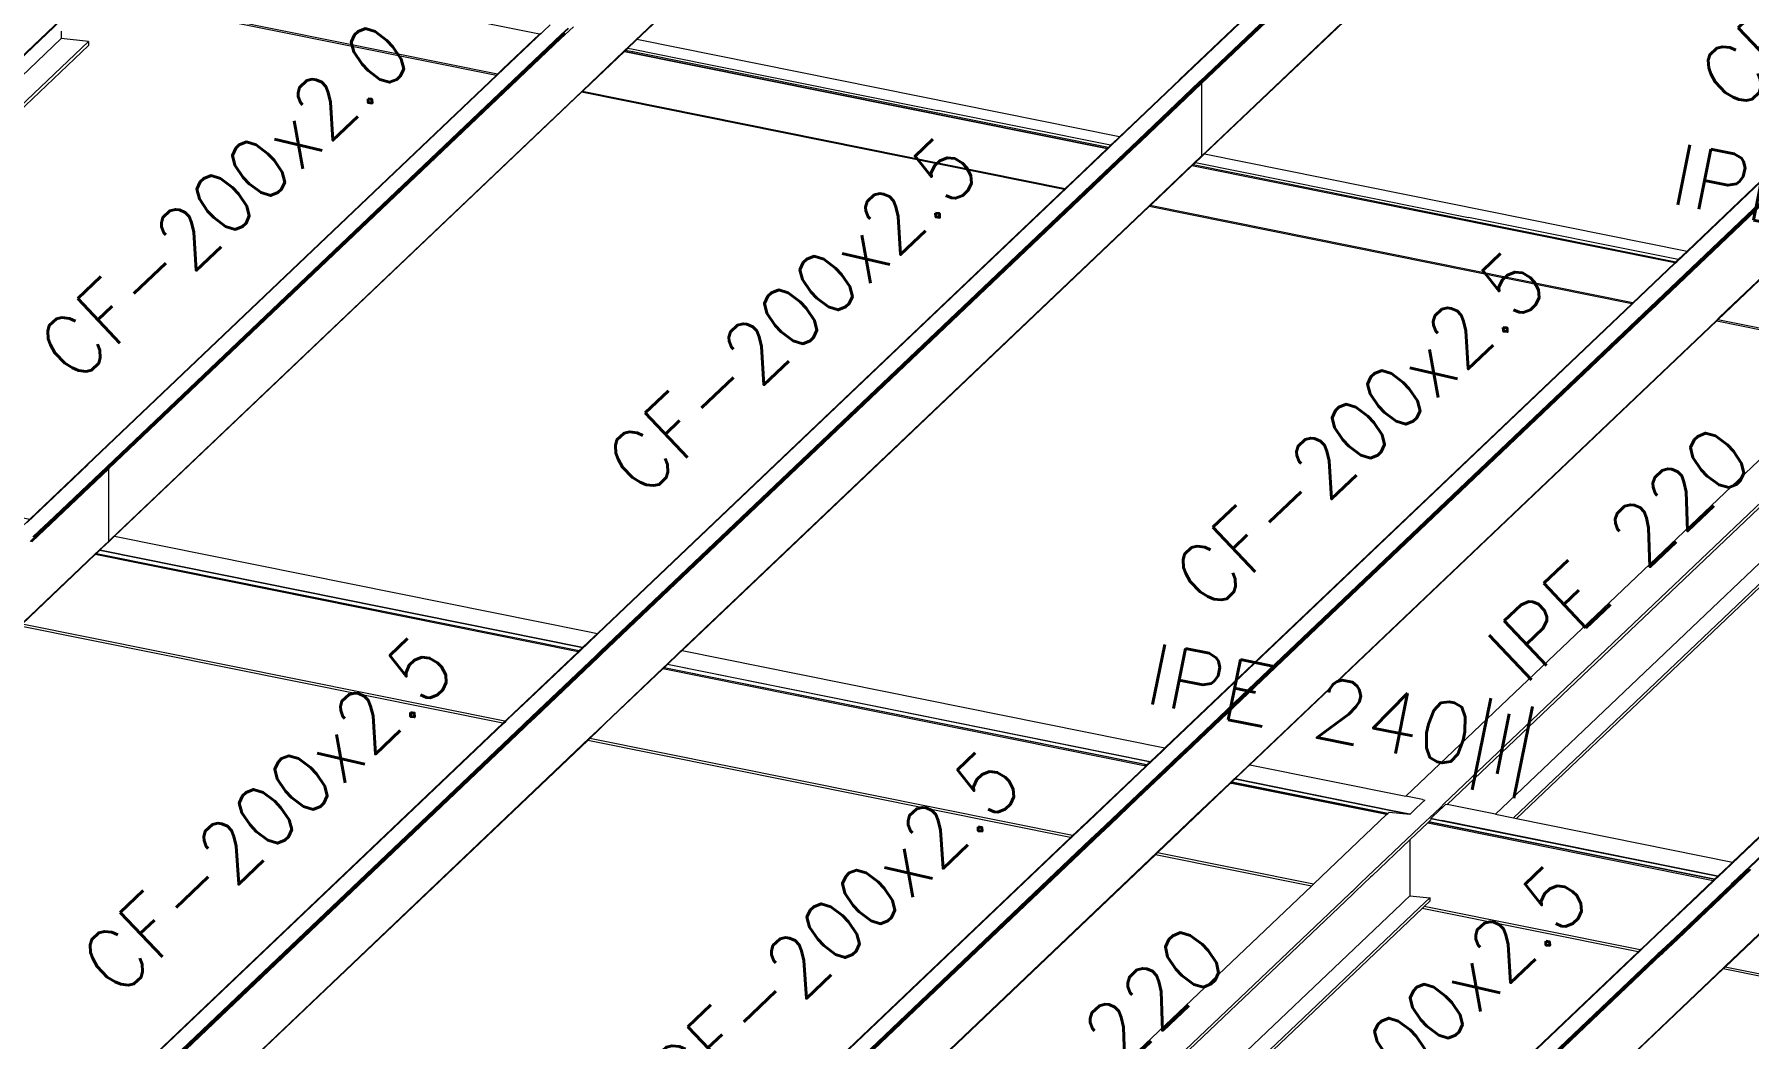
# Model space of a CAD drawing. Header units: millimetres. Extents: x 0 to 42, y 0 to 29.7.
# Drawn here: x 25.276 to 29.563, y 21.444 to 23.956 of the extents above; entities that cross this region are included whole.
import ezdxf
from ezdxf.enums import TextEntityAlignment as Align

# ---------------------------------------------------------------- set-up
doc = ezdxf.new("R2010")
doc.units = ezdxf.units.MM
doc.layers.add('BARRAS_DE_ACERO', color=7, linetype='Continuous', lineweight=9)
doc.layers.add('REFERENCIA_DE_LAS_BARRAS', color=2, linetype='Continuous', lineweight=9)
doc.styles.add('CYPETXT', font='romans__.ttf', dxfattribs={"height": 0.2})

msp = doc.modelspace()

# ---------------------------------------------------------------- linework, layer by layer
at = {"layer": 'BARRAS_DE_ACERO'}
for p, q in [((27.84387, 24.95327), (26.77879, 23.94032)), ((26.77991, 23.94009), (27.84822, 24.95613)), ((27.84015, 24.94803), (26.78289, 23.94252)), ((28.14181, 23.84229), (29.04854, 24.70464)), ((28.19196, 23.83693), (29.09458, 24.69537)), ((28.19334, 23.83586), (29.09665, 24.69495)), ((28.19427, 23.83438), (29.09869, 24.69454)), ((28.1946, 23.83271), (29.10042, 24.69419)), ((29.25803, 24.66244), (28.1946, 23.65106)), ((29.25915, 24.66221), (28.20189, 23.6567)), ((28.20225, 23.65663), (29.2595, 24.66214)), ((30.49621, 24.44567), (29.56118, 23.55641)), ((29.55954, 23.55625), (30.46649, 24.41882)), ((25.42758, 24.07163), (24.22577, 22.92862)), ((26.43421, 23.85597), (25.41674, 24.0609)), ((25.4941, 24.04229), (26.43158, 23.85347)), ((25.34348, 23.99122), (24.24674, 22.94816)), ((26.44901, 23.86813), (26.56549, 23.9789)), ((26.59244, 23.94473), (26.6238, 23.97456)), ((26.61046, 23.97066), (26.59363, 23.95465)), ((24.28715, 22.94002), (25.34348, 23.94465)), ((24.35797, 22.92575), (25.41143, 23.92765)), ((25.34348, 23.963), (25.34348, 23.94465)), ((25.41143, 23.93782), (25.41143, 23.92765)), ((25.45763, 22.87426), (26.59363, 23.95465)), ((26.45203, 23.87238), (26.53934, 23.95543)), ((26.53934, 23.95543), (26.54244, 23.95836)), ((26.55998, 23.9182), (26.59748, 23.95387)), ((26.59277, 23.95179), (26.5954, 23.95429)), ((26.59748, 23.95387), (26.60214, 23.9583)), ((26.60346, 23.95721), (26.60165, 23.95549)), ((26.7757, 23.93738), (26.75005, 23.91299)), ((26.75132, 23.9129), (26.75997, 23.92113)), ((26.75461, 23.91562), (26.76034, 23.92107)), ((26.77682, 23.93715), (26.75997, 23.92113)), ((26.76034, 23.92107), (26.77716, 23.93708)), ((26.76034, 23.92107), (26.77342, 23.91844)), ((26.77571, 23.93739), (26.7757, 23.93738)), ((26.77571, 23.93739), (26.77632, 23.93797)), ((26.77632, 23.93797), (26.77879, 23.94032)), ((26.77682, 23.93715), (26.77683, 23.93716)), ((26.77696, 23.93729), (26.77683, 23.93716)), ((26.77696, 23.93729), (26.77757, 23.93787)), ((26.77717, 23.93708), (26.77716, 23.93708)), ((26.77718, 23.93709), (26.77717, 23.93708)), ((26.78026, 23.94002), (26.77718, 23.93709)), ((26.77991, 23.94009), (26.77757, 23.93787)), ((27.98988, 23.6994), (26.78289, 23.94252)), ((26.55998, 23.9182), (26.50966, 23.87034)), ((26.75005, 23.91299), (26.64652, 23.81451)), ((26.64993, 23.81607), (26.75152, 23.91268)), ((26.75132, 23.9129), (26.66014, 23.82618)), ((26.75152, 23.91268), (26.75461, 23.91562)), ((26.75164, 23.91267), (27.95854, 23.66959)), ((26.75461, 23.91562), (26.77213, 23.91209)), ((26.77303, 23.91192), (26.77213, 23.91209)), ((26.77676, 23.91116), (26.77303, 23.91192)), ((26.77342, 23.91844), (26.95441, 23.88198)), ((27.96162, 23.67252), (26.77676, 23.91116)), ((26.95441, 23.88198), (27.53506, 23.76504)), ((25.4061, 22.87818), (26.43158, 23.85347)), ((25.40749, 22.87897), (26.43205, 23.85338)), ((25.40913, 22.87913), (26.43326, 23.85314)), ((26.48137, 23.84345), (25.46066, 22.8727)), ((25.46159, 22.87122), (26.48341, 23.84304)), ((26.43158, 23.85347), (26.43421, 23.85597)), ((26.44813, 23.86867), (26.43205, 23.85338)), ((26.44901, 23.86813), (26.43326, 23.85314)), ((26.44784, 23.86893), (26.43421, 23.85597)), ((26.44784, 23.86893), (26.44785, 23.86894)), ((26.44813, 23.86867), (26.44978, 23.87024)), ((26.45203, 23.87238), (26.44978, 23.87024)), ((26.49068, 23.85229), (26.48137, 23.84345)), ((26.51169, 23.86993), (26.48341, 23.84304)), ((26.49068, 23.85229), (26.50966, 23.87034)), ((28.19322, 23.83573), (27.90337, 23.56005)), ((27.90762, 23.56676), (28.19022, 23.83553)), ((28.14049, 23.84206), (27.98469, 23.69388)), ((28.14231, 23.84224), (27.98546, 23.69307)), ((28.13809, 23.84036), (27.98988, 23.6994)), ((28.18986, 23.83746), (28.03512, 23.69029)), ((28.14018, 23.84213), (28.13879, 23.84134)), ((28.13895, 23.84118), (28.14049, 23.84206)), ((28.14181, 23.84229), (28.14018, 23.84213)), ((28.19032, 23.83742), (28.18986, 23.83746)), ((28.19168, 23.83692), (28.19322, 23.83573)), ((28.19334, 23.83586), (28.19196, 23.83693)), ((28.19322, 23.83573), (28.19426, 23.83409)), ((28.19427, 23.83438), (28.19334, 23.83586)), ((26.64652, 23.81451), (25.46722, 22.69294)), ((26.64387, 23.81071), (25.47649, 22.70046)), ((26.64958, 23.81614), (26.64387, 23.81071)), ((26.64424, 23.81065), (26.64407, 23.81049)), ((26.64424, 23.81065), (26.64685, 23.81314)), ((27.85123, 23.56754), (26.64424, 23.81065)), ((26.64959, 23.81615), (26.64958, 23.81614)), ((26.64959, 23.81615), (26.64969, 23.81625)), ((26.64969, 23.81625), (26.66014, 23.82618)), ((28.19426, 23.83409), (28.03905, 23.68648)), ((28.04359, 23.68859), (28.19462, 23.83223)), ((28.19426, 23.83409), (28.1946, 23.83233)), ((28.1946, 23.83271), (28.19427, 23.83438)), ((28.1946, 23.83233), (28.1946, 23.83271)), ((28.1946, 23.83233), (28.19462, 23.83223)), ((28.19462, 23.83223), (28.19462, 23.65817)), ((27.95904, 23.66949), (26.68437, 22.45721)), ((28.03512, 23.69029), (26.87428, 22.58627)), ((27.8795, 23.59442), (27.95852, 23.66957)), ((27.91353, 23.56709), (28.03905, 23.68648)), ((27.95854, 23.66959), (27.95852, 23.66957)), ((27.96162, 23.67252), (27.95854, 23.66959)), ((27.96212, 23.67242), (27.95904, 23.66949)), ((27.96038, 23.66922), (27.96767, 23.67616)), ((27.96212, 23.67242), (27.96741, 23.67745)), ((27.96763, 23.67766), (27.96741, 23.67745)), ((27.96763, 23.67766), (27.96785, 23.67786)), ((27.98545, 23.69306), (27.96767, 23.67616)), ((27.96785, 23.67786), (27.98468, 23.69387)), ((27.98417, 23.69397), (27.98988, 23.6994)), ((27.98468, 23.69387), (27.98469, 23.69388)), ((27.98545, 23.69306), (27.98546, 23.69307)), ((28.02105, 23.66714), (28.04359, 23.68859)), ((28.19252, 23.64953), (28.06434, 23.52763)), ((28.17064, 23.62683), (28.06907, 23.53024)), ((28.17041, 23.62707), (28.15074, 23.60837)), ((28.17512, 23.63155), (28.17041, 23.62707)), ((28.17066, 23.62685), (28.17064, 23.62683)), ((28.17375, 23.62979), (28.17066, 23.62685)), ((28.17375, 23.62979), (28.17948, 23.63524)), ((28.19252, 23.64953), (28.19462, 23.65153)), ((28.19264, 23.64776), (28.19307, 23.64817)), ((28.19322, 23.64831), (28.19307, 23.64817)), ((28.19322, 23.64831), (28.19376, 23.64906)), ((28.20225, 23.65663), (28.19334, 23.64816)), ((28.19426, 23.64975), (28.19376, 23.64906)), ((28.19426, 23.64975), (28.19432, 23.65003)), ((28.19432, 23.65003), (28.1946, 23.65143)), ((28.19462, 23.65153), (28.1946, 23.65143)), ((28.19462, 23.65817), (28.19462, 23.65153)), ((28.19511, 23.65025), (28.20189, 23.6567)), ((28.20225, 23.65663), (29.40925, 23.41352)), ((27.85385, 23.57003), (27.8795, 23.59442)), ((28.09119, 23.55173), (28.15074, 23.60837)), ((27.85123, 23.56754), (26.68408, 22.45753)), ((27.90762, 23.56676), (26.73104, 22.44777)), ((27.90337, 23.56005), (26.73337, 22.4473)), ((26.87892, 22.58313), (27.90564, 23.55959)), ((27.85385, 23.57003), (27.85123, 23.56754)), ((27.90564, 23.55959), (27.91353, 23.56709)), ((28.09119, 23.55173), (28.06559, 23.52738)), ((29.31582, 23.27254), (29.60922, 23.55158)), ((29.61398, 23.54635), (29.35254, 23.29771)), ((29.39933, 23.40352), (29.55985, 23.55618)), ((29.55745, 23.55448), (29.40925, 23.41352)), ((29.56167, 23.55636), (29.41108, 23.41315)), ((29.60957, 23.54964), (29.42508, 23.37418)), ((29.42739, 23.37371), (29.61259, 23.54985)), ((29.46104, 23.40308), (29.61362, 23.54821)), ((29.55815, 23.55546), (29.55745, 23.55448)), ((29.55831, 23.5553), (29.55745, 23.55448)), ((29.55954, 23.55625), (29.55815, 23.55546)), ((29.55985, 23.55618), (29.55831, 23.5553)), ((29.55954, 23.55625), (29.56118, 23.55641)), ((26.88618, 22.40714), (28.06434, 23.52763)), ((28.06559, 23.52738), (26.88691, 22.40639)), ((26.89598, 22.41455), (28.06336, 23.52481)), ((28.06598, 23.5273), (28.06336, 23.52481)), ((29.27059, 23.28165), (28.06336, 23.52481)), ((28.06598, 23.5273), (28.06907, 23.53024)), ((29.38672, 23.39209), (28.86224, 23.49772)), ((29.38282, 23.38626), (29.41108, 23.41315)), ((29.38672, 23.39209), (29.40925, 23.41352)), ((29.37915, 23.38277), (29.27243, 23.28128)), ((29.31779, 23.27214), (29.42508, 23.37418)), ((29.42739, 23.37371), (29.32273, 23.27417)), ((29.33863, 23.28667), (29.46104, 23.40308)), ((29.37788, 23.38368), (29.37789, 23.38369)), ((29.37837, 23.38358), (29.38147, 23.38653)), ((29.37915, 23.38277), (29.38282, 23.38626)), ((29.38672, 23.39209), (29.38098, 23.38663)), ((29.39933, 23.40352), (29.38147, 23.38653)), ((29.50934, 23.26613), (29.61398, 23.36565)), ((29.48535, 23.24142), (29.59, 23.34095)), ((29.58978, 23.3412), (29.49858, 23.25446)), ((29.27059, 23.28165), (28.10323, 22.17139)), ((29.27243, 23.28128), (28.10504, 22.17103)), ((29.3269, 23.27333), (29.34054, 23.28629)), ((29.33863, 23.28667), (29.32807, 23.27663)), ((29.34054, 23.28629), (29.35254, 23.29771)), ((29.31779, 23.27214), (28.15042, 22.16189)), ((28.15689, 22.16059), (29.32427, 23.27083)), ((28.2768, 22.09392), (29.48108, 23.23925)), ((28.27872, 22.09431), (29.48232, 23.239)), ((28.29364, 22.30039), (29.31582, 23.27254)), ((28.29761, 22.29924), (29.3201, 23.27167)), ((28.29828, 22.29724), (29.32237, 23.27121)), ((29.32273, 23.27417), (29.3201, 23.27167)), ((29.32237, 23.27121), (29.325, 23.27371)), ((29.3269, 23.27333), (29.32427, 23.27083)), ((29.32807, 23.27663), (29.325, 23.27371)), ((29.4837, 23.24175), (29.48108, 23.23925)), ((29.48495, 23.2415), (29.48232, 23.239)), ((29.48535, 23.24142), (29.48272, 23.23892)), ((29.48272, 23.23892), (29.8727, 23.16037)), ((29.48678, 23.24467), (29.4837, 23.24175)), ((29.4875, 23.24392), (29.48495, 23.2415)), ((29.50934, 23.26613), (29.48678, 23.24467)), ((29.4875, 23.24392), (29.48802, 23.24442)), ((29.49858, 23.25446), (29.48802, 23.24442)), ((28.70532, 22.05013), (29.8727, 23.16037)), ((28.80839, 22.02937), (29.97576, 23.13961)), ((30.70911, 23.01186), (29.48733, 21.84989)), ((30.73715, 22.98626), (29.52146, 21.83006)), ((25.4078, 22.8789), (25.22796, 22.70786)), ((25.40962, 22.87908), (25.25818, 22.73505)), ((25.46193, 22.86907), (25.26986, 22.6864)), ((25.30585, 22.72545), (25.46054, 22.87257)), ((25.30716, 22.72407), (25.46157, 22.87093)), ((25.45718, 22.8743), (25.31056, 22.73485)), ((25.459, 22.87376), (25.3117, 22.73365)), ((25.4061, 22.87818), (25.40543, 22.87723)), ((25.40626, 22.87802), (25.40543, 22.87723)), ((25.40749, 22.87897), (25.4061, 22.87818)), ((25.40626, 22.87802), (25.4078, 22.8789)), ((25.40913, 22.87913), (25.40749, 22.87897)), ((25.4078, 22.8789), (25.40962, 22.87908)), ((25.40962, 22.87908), (25.40913, 22.87913)), ((25.459, 22.87376), (25.46054, 22.87257)), ((25.46066, 22.8727), (25.45927, 22.87377)), ((25.46054, 22.87257), (25.46157, 22.87093)), ((25.46159, 22.87122), (25.46066, 22.8727)), ((25.46157, 22.87093), (25.46191, 22.8692)), ((25.46191, 22.86955), (25.46159, 22.87122)), ((25.46191, 22.86955), (25.46191, 22.8692)), ((25.46191, 22.8692), (25.46193, 22.86907)), ((25.46193, 22.68837), (25.46193, 22.86907)), ((25.26795, 22.68678), (25.30716, 22.72407)), ((25.30158, 22.72631), (25.27264, 22.69879)), ((25.30353, 22.72592), (25.27461, 22.69839)), ((25.30585, 22.72545), (25.27592, 22.69699)), ((25.31056, 22.73485), (25.30158, 22.72631)), ((25.31057, 22.73261), (25.30353, 22.72592)), ((25.31057, 22.73261), (25.31168, 22.73365)), ((25.31168, 22.73365), (25.31169, 22.73365)), ((25.31169, 22.73365), (25.3117, 22.73365)), ((25.26567, 22.68724), (25.27592, 22.69699)), ((25.46193, 22.68837), (25.42665, 22.65482)), ((25.43914, 22.66526), (25.45866, 22.68382)), ((25.45902, 22.68371), (25.43954, 22.66518)), ((25.46157, 22.68659), (25.45866, 22.68382)), ((25.45997, 22.68461), (25.46066, 22.685)), ((25.46157, 22.68659), (25.46054, 22.68515)), ((25.46066, 22.685), (25.4687, 22.69265)), ((25.46066, 22.685), (25.46159, 22.68629)), ((25.46191, 22.68826), (25.46157, 22.68659)), ((25.46417, 22.68874), (25.46159, 22.68629)), ((25.46159, 22.68629), (25.46191, 22.6879)), ((25.46191, 22.68826), (25.46193, 22.68837)), ((25.46191, 22.6879), (25.4624, 22.68836)), ((25.46191, 22.6879), (25.46191, 22.68826)), ((25.46722, 22.69294), (25.4624, 22.68836)), ((25.46835, 22.69272), (25.46417, 22.68874)), ((25.47649, 22.70046), (25.46835, 22.69272)), ((25.47684, 22.70039), (26.65555, 22.46298)), ((25.24552, 22.48066), (25.4283, 22.65449)), ((25.3042, 22.53836), (25.42665, 22.65482)), ((25.43914, 22.66526), (25.30447, 22.53718)), ((25.4283, 22.65449), (25.4314, 22.65744)), ((26.63552, 22.41134), (25.4283, 22.65449)), ((25.43953, 22.66517), (25.4314, 22.65744)), ((25.4314, 22.65744), (26.63862, 22.41429)), ((25.43954, 22.66518), (25.43953, 22.66517)), ((25.43953, 22.66517), (26.64673, 22.42201)), ((26.87428, 22.58627), (26.69198, 22.41289)), ((26.87892, 22.58313), (26.72749, 22.4391)), ((25.30447, 22.53718), (25.27526, 22.5094)), ((26.64673, 22.42201), (26.63862, 22.41429)), ((26.64728, 22.42193), (26.63971, 22.41473)), ((26.68402, 22.45532), (26.64049, 22.41392)), ((26.67569, 22.44954), (26.64675, 22.42203)), ((26.64728, 22.42193), (26.67598, 22.44923)), ((26.65555, 22.46298), (26.68381, 22.45728)), ((26.68381, 22.45728), (26.67569, 22.44954)), ((26.68437, 22.45721), (26.67598, 22.44923)), ((26.68408, 22.45753), (26.68381, 22.45728)), ((26.68402, 22.45532), (26.68569, 22.45691)), ((26.72388, 22.44096), (26.68684, 22.40573)), ((26.69043, 22.40386), (26.72749, 22.4391)), ((26.69232, 22.40347), (26.72858, 22.43796)), ((26.69267, 22.40861), (26.72522, 22.43956)), ((26.73104, 22.44777), (26.72388, 22.44096)), ((26.73035, 22.44443), (26.72522, 22.43956)), ((26.73337, 22.4473), (26.73035, 22.44443)), ((26.63552, 22.41134), (26.4734, 22.25716)), ((26.47893, 22.26183), (26.63604, 22.41124)), ((26.64049, 22.41392), (26.49948, 22.2798)), ((26.51949, 22.24886), (26.68077, 22.40223)), ((26.68274, 22.40183), (26.52254, 22.24946)), ((26.68505, 22.40136), (26.52293, 22.24718)), ((26.68619, 22.39982), (26.54472, 22.26528)), ((26.54662, 22.2649), (26.68681, 22.39823)), ((26.63552, 22.41134), (26.63862, 22.41429)), ((26.63971, 22.41473), (26.63604, 22.41124)), ((26.68386, 22.40517), (26.68077, 22.40223)), ((26.68274, 22.40183), (26.68583, 22.40477)), ((26.68386, 22.40517), (26.69198, 22.41289)), ((26.68814, 22.4043), (26.68505, 22.40136)), ((26.68684, 22.40573), (26.68583, 22.40477)), ((26.68619, 22.39982), (26.68732, 22.4009)), ((26.68681, 22.39823), (26.68922, 22.40052)), ((26.68732, 22.4009), (26.69043, 22.40386)), ((26.69232, 22.40347), (26.68922, 22.40052)), ((26.84963, 22.37238), (26.85726, 22.37964)), ((26.85059, 22.37185), (26.85664, 22.3776)), ((26.85889, 22.37928), (26.85078, 22.37157)), ((26.88618, 22.40714), (26.85726, 22.37964)), ((26.85892, 22.37931), (26.85889, 22.37928)), ((28.05984, 22.13738), (26.85889, 22.37928)), ((26.85892, 22.37931), (26.88784, 22.40681)), ((28.06617, 22.13614), (26.85892, 22.37931)), ((26.88691, 22.40639), (26.85932, 22.38015)), ((26.89598, 22.41455), (26.88784, 22.40681)), ((26.89598, 22.41455), (28.10323, 22.17139)), ((26.84767, 22.36861), (26.70459, 22.23254)), ((26.84963, 22.37238), (26.73839, 22.26658)), ((26.85059, 22.37185), (26.73878, 22.26551)), ((26.85078, 22.37157), (26.85077, 22.37156)), ((28.05207, 22.12961), (26.85078, 22.37157)), ((28.29364, 22.30039), (28.14843, 22.16229)), ((28.29761, 22.29924), (28.15271, 22.16143)), ((28.29828, 22.29724), (28.155, 22.16097)), ((26.45581, 22.24043), (26.4734, 22.25716)), ((26.45633, 22.24033), (26.47392, 22.25706)), ((26.46042, 22.24267), (26.47527, 22.25678)), ((26.47392, 22.25706), (26.47893, 22.26183)), ((26.49948, 22.2798), (26.47527, 22.25678)), ((26.52254, 22.24946), (26.52063, 22.24764)), ((26.54472, 22.26528), (26.52521, 22.24673)), ((26.54662, 22.2649), (26.52712, 22.24635)), ((26.68391, 22.21477), (26.73839, 22.26658)), ((26.70436, 22.23278), (26.73878, 22.26551)), ((25.3747, 21.21006), (26.44954, 22.23232)), ((26.52063, 22.24764), (25.42006, 21.20093)), ((26.52293, 22.24718), (25.42237, 21.20047)), ((25.42654, 21.19963), (26.50138, 22.22188)), ((26.45325, 22.2374), (25.51384, 21.34397)), ((26.49797, 22.2284), (25.56096, 21.33723)), ((25.5656, 21.33409), (26.49851, 22.22134)), ((26.44955, 22.23232), (26.44954, 22.23232)), ((26.44955, 22.23232), (26.45461, 22.23713)), ((26.45273, 22.2375), (26.45581, 22.24043)), ((26.45632, 22.24032), (26.45325, 22.2374)), ((26.45461, 22.23713), (26.45768, 22.24005)), ((26.45632, 22.24032), (26.45633, 22.24033)), ((26.45768, 22.24005), (26.46042, 22.24267)), ((26.49797, 22.2284), (26.50189, 22.23213)), ((26.50697, 22.22939), (26.49851, 22.22134)), ((26.50189, 22.23213), (26.51949, 22.24886)), ((26.50697, 22.22939), (26.52423, 22.2458)), ((26.50952, 22.22961), (26.52712, 22.24635)), ((26.52521, 22.24673), (26.52423, 22.2458)), ((26.66325, 22.19512), (26.68389, 22.21475)), ((26.68554, 22.21442), (26.6649, 22.19479)), ((26.66703, 22.19728), (26.68514, 22.2145)), ((26.68391, 22.21477), (26.68389, 22.21475)), ((26.68516, 22.21452), (26.68514, 22.2145)), ((26.70436, 22.23278), (26.68516, 22.21452)), ((26.68556, 22.21444), (26.68554, 22.21442)), ((26.68556, 22.21444), (26.70459, 22.23254)), ((25.58332, 21.16805), (26.66325, 22.19512)), ((26.65999, 22.19058), (25.58457, 21.1678)), ((26.6649, 22.19479), (26.65982, 22.18996)), ((26.65999, 22.19058), (26.66703, 22.19728)), ((28.05672, 22.12508), (28.09689, 22.16328)), ((28.09509, 22.16364), (28.06617, 22.13614)), ((28.09556, 22.16355), (28.08702, 22.15543)), ((28.10323, 22.17139), (28.09509, 22.16364)), ((28.09558, 22.16357), (28.09556, 22.16355)), ((28.10504, 22.17103), (28.09689, 22.16328)), ((28.05492, 22.12545), (27.89471, 21.97308)), ((28.0585, 22.1283), (27.91243, 21.98938)), ((28.05672, 22.12508), (27.91276, 21.98817)), ((27.9595, 21.98031), (28.11336, 22.12664)), ((28.03314, 22.04771), (28.11565, 22.12618)), ((28.05492, 22.12545), (28.05802, 22.1284)), ((28.05803, 22.12841), (28.06614, 22.13612)), ((28.06498, 22.13446), (28.0585, 22.1283)), ((28.06644, 22.13585), (28.06498, 22.13446)), ((28.08702, 22.15543), (28.06644, 22.13585)), ((28.10012, 22.11634), (28.14028, 22.15454)), ((28.10669, 22.11502), (28.11794, 22.12572)), ((28.10858, 22.11464), (28.14874, 22.15284)), ((28.14227, 22.15414), (28.11336, 22.12664)), ((28.14456, 22.15368), (28.11565, 22.12618)), ((28.14685, 22.15322), (28.11794, 22.12572)), ((28.14843, 22.16229), (28.14028, 22.15454)), ((28.14227, 22.15414), (28.15042, 22.16189)), ((28.15271, 22.16143), (28.14456, 22.15368)), ((28.14685, 22.15322), (28.155, 22.16097)), ((28.15689, 22.16059), (28.14874, 22.15284)), ((28.27828, 22.09343), (28.30719, 22.12093)), ((28.31534, 22.12868), (28.70532, 22.05013)), ((28.10012, 22.11634), (27.93799, 21.96215)), ((28.0339, 22.0458), (28.10669, 22.11502)), ((28.10858, 22.11464), (28.03448, 22.04417)), ((28.26702, 22.08273), (28.08426, 21.9089)), ((28.12402, 21.94717), (28.2668, 22.08297)), ((28.26538, 22.08306), (28.18155, 22.00333)), ((28.26538, 22.08306), (28.27619, 22.09335)), ((28.2668, 22.08297), (28.26973, 22.08576)), ((28.65702, 22.00419), (28.26947, 22.08224)), ((28.65701, 22.00418), (28.26947, 22.08224)), ((28.26973, 22.08576), (28.26983, 22.08586)), ((28.27587, 22.0916), (28.26983, 22.08586)), ((28.27014, 22.08569), (28.27013, 22.08568)), ((28.66011, 22.00713), (28.27013, 22.08568)), ((28.27014, 22.08569), (28.27824, 22.09339)), ((28.2766, 22.09373), (28.27619, 22.09335)), ((28.2768, 22.09392), (28.2766, 22.09373)), ((28.27788, 22.09351), (28.27792, 22.09355)), ((28.27872, 22.09431), (28.27792, 22.09355)), ((28.03314, 22.04771), (27.96276, 21.98077)), ((28.0339, 22.0458), (27.96407, 21.97939)), ((27.96597, 21.97901), (28.03448, 22.04417)), ((28.74673, 22.04179), (28.70532, 22.05013)), ((28.75306, 22.04051), (28.74491, 22.03276)), ((28.74673, 22.04179), (28.75306, 22.04051)), ((28.08568, 21.91215), (28.18155, 22.00333)), ((28.65702, 22.00419), (28.66011, 22.00713)), ((28.66012, 22.00714), (28.66011, 22.00713)), ((28.66826, 22.01488), (28.66822, 22.01484)), ((28.66822, 22.01484), (28.71582, 22.00525)), ((28.71586, 22.00529), (28.66826, 22.01488)), ((28.71586, 22.00529), (28.71592, 22.00527)), ((28.716, 22.00526), (28.71592, 22.00527)), ((28.73003, 22.01862), (28.716, 22.00526)), ((28.74491, 22.03276), (28.73003, 22.01862)), ((28.75621, 21.9885), (28.76369, 21.99561)), ((28.7683, 21.99473), (28.7906, 22.01594)), ((28.77131, 21.99412), (28.7683, 21.99473)), ((28.77127, 21.99408), (28.77131, 21.99412)), ((28.77127, 21.99408), (28.77137, 21.99406)), ((28.77131, 21.99412), (28.79542, 21.98926)), ((28.77137, 21.99406), (29.48546, 21.85022)), ((28.79722, 22.02223), (28.7906, 22.01594)), ((28.80537, 22.02998), (28.79722, 22.02223)), ((28.80537, 22.02998), (28.80839, 22.02937)), ((28.92959, 22.00496), (28.80839, 22.02937)), ((28.98232, 21.99434), (29.52258, 21.88552)), ((29.52259, 21.83342), (29.713, 22.01451)), ((27.87395, 21.95125), (26.75226, 20.88444)), ((27.86736, 21.94651), (27.89308, 21.97097)), ((27.89281, 21.97127), (27.87215, 21.95162)), ((27.91276, 21.98817), (27.87395, 21.95125)), ((27.89281, 21.97127), (27.89471, 21.97308)), ((27.89955, 21.97713), (27.89308, 21.97097)), ((27.89955, 21.97713), (27.91243, 21.98938)), ((27.93799, 21.96215), (27.91734, 21.94251)), ((27.92239, 21.94503), (27.93998, 21.96175)), ((27.96179, 21.97985), (27.92483, 21.9447)), ((27.96351, 21.97884), (27.92814, 21.94522)), ((27.92886, 21.94372), (27.96597, 21.97901)), ((27.93998, 21.96175), (27.9595, 21.98031)), ((27.96276, 21.98077), (27.96179, 21.97985)), ((27.96351, 21.97884), (27.96407, 21.97939)), ((28.60984, 21.8493), (28.75621, 21.9885)), ((28.76007, 21.98342), (29.47426, 21.83957)), ((28.76318, 21.98638), (28.76317, 21.98637)), ((29.47736, 21.84252), (28.76317, 21.98637)), ((28.76318, 21.98638), (28.76828, 21.99123)), ((28.76318, 21.98638), (28.76336, 21.98634)), ((28.76336, 21.98634), (29.47737, 21.84253)), ((29.4855, 21.85026), (28.79542, 21.98926)), ((27.86708, 21.9468), (26.79223, 20.92455)), ((26.81554, 20.88489), (27.92579, 21.94081)), ((26.83942, 20.91505), (27.91932, 21.94211)), ((27.92161, 21.94165), (26.84171, 20.91459)), ((26.98032, 21.05135), (27.91734, 21.94251)), ((26.98496, 21.04821), (27.91787, 21.93545)), ((27.00268, 20.88216), (28.08261, 21.90923)), ((28.08333, 21.90848), (27.00393, 20.88191)), ((27.91787, 21.93545), (27.9239, 21.94119)), ((27.91932, 21.94211), (27.92239, 21.94503)), ((27.92697, 21.94411), (27.9239, 21.94119)), ((27.92468, 21.94456), (27.92483, 21.9447)), ((27.92885, 21.94372), (27.92579, 21.94081)), ((27.92813, 21.94521), (27.92814, 21.94522)), ((27.92886, 21.94372), (27.92885, 21.94372)), ((28.0792, 21.90408), (28.08426, 21.9089)), ((28.08382, 21.91038), (28.08261, 21.90923)), ((28.08333, 21.90848), (28.08454, 21.90963)), ((28.08568, 21.91215), (28.08382, 21.91038)), ((28.11236, 21.93608), (28.08454, 21.90963)), ((28.11236, 21.93608), (28.12402, 21.94717)), ((28.62101, 21.85117), (28.71568, 21.9412)), ((28.71568, 21.9412), (28.71569, 21.80153)), ((27.00434, 20.88183), (28.0792, 21.90408)), ((28.46917, 21.82553), (28.0792, 21.90408)), ((28.51379, 21.86798), (28.47423, 21.83035)), ((29.38533, 21.69312), (29.56811, 21.86696)), ((29.51443, 21.87777), (29.4855, 21.85026)), ((29.48599, 21.85016), (29.50538, 21.8686)), ((29.51472, 21.87748), (29.50538, 21.8686)), ((29.52376, 21.8296), (29.56394, 21.86781)), ((29.56621, 21.86734), (29.54681, 21.84889)), ((27.39431, 20.80328), (28.46917, 21.82553)), ((28.59794, 21.82923), (28.58036, 21.81251)), ((28.60984, 21.8493), (28.59226, 21.83258)), ((28.59794, 21.82923), (28.59985, 21.83105)), ((28.59985, 21.83105), (28.61744, 21.84777)), ((28.62101, 21.85117), (28.61744, 21.84777)), ((29.47426, 21.83957), (29.31214, 21.68539)), ((29.37686, 21.69482), (29.51948, 21.83046)), ((29.37884, 21.69442), (29.52146, 21.83006)), ((29.47609, 21.8392), (29.4363, 21.80136)), ((29.47476, 21.83947), (29.43812, 21.80463)), ((29.44823, 21.75513), (29.54681, 21.84889)), ((29.47426, 21.83957), (29.47427, 21.83958)), ((29.47427, 21.83958), (29.47736, 21.84252)), ((29.47476, 21.83947), (29.47787, 21.84243)), ((29.47609, 21.8392), (29.47919, 21.84215)), ((29.47787, 21.84243), (29.48599, 21.85016)), ((29.48729, 21.84985), (29.47919, 21.84215)), ((29.52376, 21.8296), (29.48477, 21.79252)), ((29.4855, 21.85026), (29.48546, 21.85022)), ((29.48729, 21.84985), (29.48733, 21.84989)), ((29.51948, 21.83046), (29.52259, 21.83342)), ((27.48977, 20.78405), (28.56463, 21.8063)), ((27.49736, 20.78252), (28.57222, 21.80477)), ((28.57222, 21.80477), (28.57729, 21.80959)), ((28.58035, 21.8125), (28.57729, 21.80959)), ((28.58035, 21.8125), (28.58036, 21.81251)), ((28.69343, 21.78036), (28.69849, 21.78517)), ((28.71569, 21.80153), (28.76517, 21.79656)), ((28.73858, 21.77127), (28.76517, 21.79656)), ((29.33212, 21.70382), (29.43812, 21.80463)), ((29.48477, 21.79252), (29.38114, 21.69396)), ((29.68639, 21.79685), (29.5036, 21.623)), ((29.68909, 21.79987), (29.53441, 21.65277)), ((28.73858, 21.77127), (27.66372, 20.74901)), ((28.74616, 21.76974), (27.6713, 20.74748)), ((28.75122, 21.77455), (28.74616, 21.76974)), ((29.38342, 21.6935), (29.44823, 21.75513)), ((29.33212, 21.70382), (29.29503, 21.66854)), ((29.31397, 21.68502), (29.33345, 21.70355)), ((29.37884, 21.69442), (29.34174, 21.65914)), ((29.37686, 21.69482), (29.34582, 21.6653)), ((29.38342, 21.6935), (29.34631, 21.65821)), ((29.38533, 21.69312), (29.34823, 21.65783)), ((29.36165, 21.67542), (29.38114, 21.69396)), ((29.29196, 21.66563), (28.16188, 20.59085)), ((28.21337, 20.6383), (29.2933, 21.66536)), ((28.21699, 20.58944), (29.33361, 21.65142)), ((28.40365, 20.76431), (29.33495, 21.65002)), ((28.42327, 20.59603), (29.53441, 21.65277)), ((29.29147, 21.66573), (29.29454, 21.66865)), ((29.29196, 21.66563), (29.29503, 21.66854)), ((29.29579, 21.66773), (29.2933, 21.66536)), ((29.31214, 21.68539), (29.29454, 21.66865)), ((29.29637, 21.66828), (29.29579, 21.66773)), ((29.29637, 21.66828), (29.31397, 21.68502)), ((29.33361, 21.65142), (29.33867, 21.65622)), ((29.33495, 21.65002), (29.34098, 21.65575)), ((29.33976, 21.65954), (29.33669, 21.65662)), ((29.34173, 21.65913), (29.33867, 21.65622)), ((29.34059, 21.66033), (29.33976, 21.65954)), ((29.34059, 21.66033), (29.34582, 21.6653)), ((29.34404, 21.65867), (29.34098, 21.65575)), ((29.34173, 21.65913), (29.34174, 21.65914)), ((29.34325, 21.65529), (29.34631, 21.65821)), ((29.36165, 21.67542), (29.34404, 21.65867)), ((29.50197, 21.62332), (28.42207, 20.59627)), ((29.5036, 21.623), (29.49856, 21.6182))]:
    msp.add_line(p, q, dxfattribs=at)
for points in [[(28.13879, 23.84134), (29.04687, 24.70497), (27.84015, 24.94803)], [(28.14018, 23.84213), (29.04733, 24.70488), (29.05579, 24.71292)], [(28.19196, 23.83693), (28.19032, 23.83742), (29.0928, 24.69573)], [(29.55815, 23.55546), (30.46622, 24.41909), (29.2595, 24.66214)], [(26.44785, 23.86894), (26.53888, 23.95552), (25.52143, 24.16045), (25.52452, 24.16339)], [(25.34348, 23.99293), (24.22076, 22.92516), (24.2096, 22.91454)], [(26.61148, 23.96958), (26.60108, 23.95969), (26.5954, 23.95429)], [(24.34915, 22.92753), (25.41143, 23.93782), (25.34348, 23.94465)], [(26.59277, 23.95179), (25.45927, 22.87377), (25.45763, 22.87426), (25.45718, 22.8743), (25.459, 22.87376)], [(26.59244, 23.94473), (26.48775, 23.84518), (26.48513, 23.84269), (25.46191, 22.86955)], [(26.51169, 23.86993), (26.53399, 23.89114), (26.60165, 23.95549)], [(26.78026, 23.94002), (26.78289, 23.94252), (26.78288, 23.94252)], [(26.75152, 23.91268), (27.95852, 23.66957), (26.75164, 23.91267)], [(28.13879, 23.84134), (28.13809, 23.84036), (28.13895, 23.84118)], [(28.14049, 23.84206), (28.14231, 23.84224), (28.14181, 23.84229)], [(28.19022, 23.83553), (28.19168, 23.83692), (28.18986, 23.83746)], [(26.64407, 23.81049), (25.47684, 22.70039), (25.4687, 22.69265)], [(26.64993, 23.81607), (26.64685, 23.81314), (27.85385, 23.57003)], [(27.96734, 23.67797), (27.96734, 23.67797), (27.53506, 23.76504)], [(26.68569, 22.45691), (26.6857, 22.45691), (27.96035, 23.6692)], [(26.72858, 22.43796), (27.90755, 23.55921), (28.02105, 23.66714)], [(27.96036, 23.6692), (27.96036, 23.6692), (27.96037, 23.66921)], [(27.96038, 23.66922), (27.96037, 23.66922), (27.96038, 23.66921), (27.96037, 23.66921)], [(27.98417, 23.69397), (27.96734, 23.67797), (27.96162, 23.67252)], [(29.27321, 23.28415), (29.37788, 23.38368), (28.17064, 23.62683)], [(28.17375, 23.62979), (29.38098, 23.38663), (29.37789, 23.38369)], [(28.19426, 23.64975), (28.17918, 23.6354), (28.17512, 23.63155)], [(28.19334, 23.64816), (28.19264, 23.64776), (28.17948, 23.63524), (28.86224, 23.49772)], [(28.19511, 23.65025), (28.19427, 23.64945), (28.19334, 23.64816)], [(28.19427, 23.64945), (28.1946, 23.65106), (28.1946, 23.65143)], [(29.55985, 23.55618), (29.56167, 23.55636), (29.56118, 23.55641)], [(29.27059, 23.28165), (29.27321, 23.28415), (28.06598, 23.5273)], [(29.37837, 23.38358), (29.27109, 23.28155), (28.09558, 22.16357)], [(28.30719, 22.12093), (28.31534, 22.12868), (29.48272, 23.23892)], [(29.8727, 23.16037), (29.87533, 23.16287), (29.48535, 23.24142)], [(28.76369, 21.99561), (28.79264, 22.02315), (28.80079, 22.0309), (29.96816, 23.14114)], [(28.92959, 22.00496), (30.09697, 23.1152), (30.03936, 23.1268)], [(28.92959, 22.00496), (28.97473, 21.99587), (30.14211, 23.10611), (30.09697, 23.1152)], [(28.97473, 21.99587), (28.98232, 21.99434), (30.1497, 23.10458)], [(29.51443, 21.87777), (29.52258, 21.88552), (30.68994, 22.99577), (30.1497, 23.10458)], [(29.51472, 21.87748), (29.51801, 21.88061), (30.70814, 23.0125)], [(24.34915, 22.92753), (24.35797, 22.92575), (25.23616, 22.74887), (25.26446, 22.74316), (25.40543, 22.87723)], [(25.46054, 22.68515), (25.45997, 22.68461), (25.45902, 22.68371)], [(26.64673, 22.42201), (26.64675, 22.42203), (25.43954, 22.66518)], [(25.3042, 22.53836), (25.26454, 22.50064), (25.24388, 22.48099), (24.16539, 21.45529)], [(25.5123, 21.3431), (26.44768, 22.2327), (25.24045, 22.47584), (25.24552, 22.48066)], [(26.44768, 22.2327), (26.45273, 22.2375), (25.24552, 22.48066)], [(26.69267, 22.40861), (26.68817, 22.40433), (26.68814, 22.4043)], [(26.85664, 22.3776), (26.85852, 22.37939), (26.85932, 22.38015)], [(28.05492, 22.12545), (26.84767, 22.36861), (26.85077, 22.37156)], [(28.05207, 22.12961), (28.05803, 22.12841), (28.05802, 22.1284), (26.85077, 22.37156)], [(26.50952, 22.22961), (26.50645, 22.2267), (26.50138, 22.22188)], [(27.86708, 21.9468), (26.65982, 22.18996), (25.58498, 21.16772)], [(27.86708, 21.9468), (27.87215, 21.95162), (26.6649, 22.19479)], [(28.05984, 22.13738), (28.06614, 22.13612), (28.06617, 22.13614)], [(28.26947, 22.08224), (28.26702, 22.08273), (28.26703, 22.08274)], [(28.27013, 22.08568), (28.26703, 22.08274), (28.26947, 22.08224)], [(28.27014, 22.08569), (28.66012, 22.00714), (28.66364, 22.01049), (28.71582, 22.00525)], [(28.27788, 22.09351), (28.27784, 22.09347), (28.27587, 22.0916)], [(28.66826, 22.01488), (28.27828, 22.09343), (28.27824, 22.09339), (28.66822, 22.01484)], [(28.65702, 22.00419), (28.65701, 22.00418), (28.51379, 21.86798)], [(28.77127, 21.99408), (28.76828, 21.99469), (28.76828, 21.99123)], [(28.71568, 21.9412), (28.76007, 21.98342), (28.76008, 21.98343)], [(28.76317, 21.98637), (28.76008, 21.98343), (29.47427, 21.83958)], [(27.86736, 21.94651), (26.75097, 20.88476), (26.75077, 20.88456)], [(27.92468, 21.94456), (27.92314, 21.94311), (27.92161, 21.94165)], [(27.92813, 21.94521), (27.92776, 21.94486), (27.92697, 21.94411)], [(28.46917, 21.82553), (28.47423, 21.83035), (28.08426, 21.9089)], [(28.59226, 21.83258), (28.57277, 21.81404), (28.57276, 21.81403)], [(29.48546, 21.85022), (29.47737, 21.84253), (29.47736, 21.84252)], [(28.69343, 21.78036), (27.61856, 20.75811), (27.66372, 20.74901)], [(28.56463, 21.8063), (28.5697, 21.81112), (28.57276, 21.81403)], [(28.69849, 21.78517), (28.70156, 21.78809), (28.71569, 21.80153)], [(29.28642, 21.66092), (29.29147, 21.66573), (28.75122, 21.77455), (28.76519, 21.78783)], [(28.76517, 21.79656), (28.76519, 21.79658), (28.76519, 21.78783)], [(29.4363, 21.80136), (29.33345, 21.70355), (29.33346, 21.70355)], [(29.50197, 21.62332), (29.50504, 21.62625), (29.68787, 21.80012)], [(28.21156, 20.63865), (29.28642, 21.66092), (28.74616, 21.76974)], [(28.26526, 20.62786), (29.34515, 21.65491), (29.34823, 21.65783)], [(28.39969, 20.76547), (29.33163, 21.65181), (29.33669, 21.65662)], [(28.40432, 20.76232), (29.33724, 21.64958), (29.34325, 21.65529)], [(30.70577, 21.37504), (29.49856, 21.6182), (28.4237, 20.59594)], [(30.70577, 21.37504), (30.71082, 21.37984), (29.5036, 21.623)]]:
    msp.add_lwpolyline(points, dxfattribs=at)

# ---------------------------------------------------------------- texts
at = {"layer": 'REFERENCIA_DE_LAS_BARRAS', "style": 'CYPETXT'}
for s, rotation, width, p, p2 in [('CF-200x2.0', 43.60023, 0.812714, (29.53127, 23.7551), (30.38343, 24.56661)), ('CF-200x2.0', 43.60023, 0.812714, (25.37922, 23.07782), (26.23139, 23.88933)), ('CF-200x2.5', 43.60023, 0.812714, (26.79858, 22.79194), (27.65075, 23.60345)), ('IPE 140|I|', 348.59954, 0.866546, (29.35937, 23.53403), (30.32543, 23.33923)), ('CF-200x2.5', 43.60023, 0.812714, (28.21795, 22.50606), (29.07011, 23.31757)), ('IPE 220', 43.60023, 0.844169, (29.00068, 22.32375), (29.584, 22.87925)), ('CF-200x2.5', 43.60023, 0.812714, (25.48526, 21.5429), (26.33743, 22.35441)), ('IPE 240|I|', 348.59954, 0.866546, (28.04605, 22.28499), (29.01211, 22.09019)), ('CF-200x2.5', 43.60023, 0.812714, (26.90462, 21.25701), (27.75679, 22.06853)), ('CF-200x2.5', 43.60023, 0.812714, (28.32399, 20.97113), (29.17615, 21.78264)), ('IPE 220', 43.60023, 0.844169, (27.68736, 21.07471), (28.27068, 21.6302))]:
    msp.add_text(s, height=0.153333, rotation=rotation, dxfattribs=dict(at, width=width)).set_placement(p, p2, align=Align.FIT)

doc.saveas('drawing.dxf')
